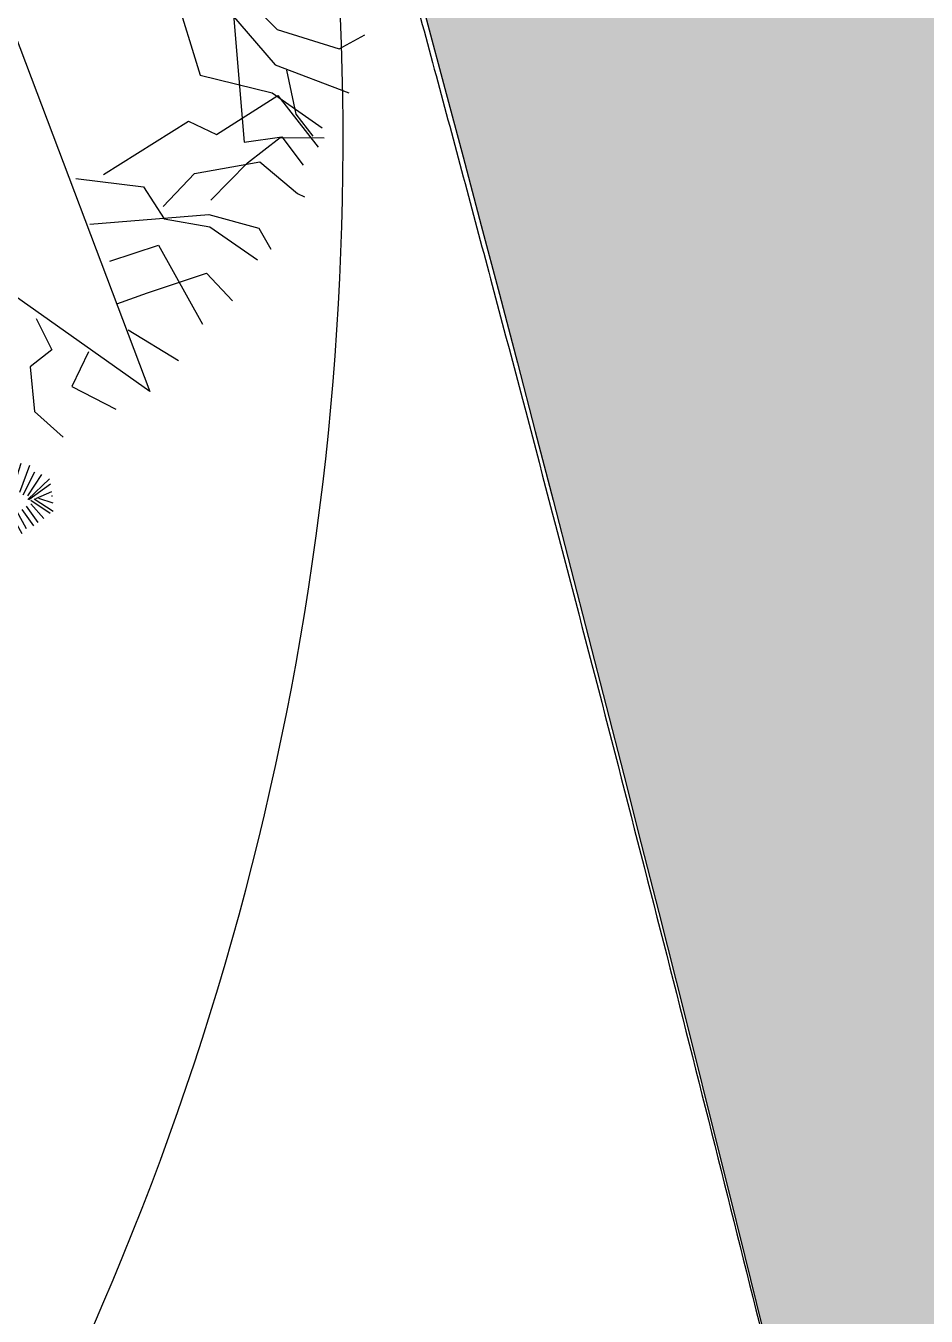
# Model space of a CAD drawing. Extents: x 302512 to 1034855, y -184136 to 410364.
# Drawn here: x 568247 to 571916, y 54136 to 59398 of the extents above; entities that cross this region are included whole.
import ezdxf

# ---------------------------------------------------------------- set-up
doc = ezdxf.new("R2010")
doc.units = 0
doc.header["$MEASUREMENT"] = 0
doc.linetypes.add('ACAD_ISO04W100', pattern=[30.5, 24, -3, 0.5, -3])
for name, color, linetype in [('shu', 74, 'Continuous'), ('树', 80, 'Continuous'), ('环境', 8, 'Continuous'), ('红线', 20, 'Continuous'), ('道路线', 161, 'Continuous')]:
    doc.layers.add(name, color=color, linetype=linetype)

# ---------------------------------------------------------------- blocks, each defined once
blk = doc.blocks.new('M_F15')
for p, q in [((-81.9454059945001, 483.6525579526096), (-113.6309115628774, 533.2662440708191)), ((-104.4587915299271, 531.8963583796794), (-81.9454059945001, 483.6525579526096)), ((-93.0075386403023, 534.2787682773123), (-81.9454059945001, 483.6525579526096)), ((-81.9454059945001, 483.6525579526096), (-59.09848882151164, 541.0686364855683)), ((-81.9454059945001, 483.6525579526096), (-73.32917202415229, 540.4134737637178)), ((-81.9454059945001, 483.6525579526096), (-63.05993556987414, 532.9908167884514)), ((-105.8377881156539, 466.1170081378186), (-139.5192633542465, 505.1070747927588)), ((-81.9454059945001, 483.6525579526096), (-121.6030472779348, 520.0747937773849)), ((-88.02905933707552, 482.9714111716439), (-121.142834016202, 505.9072918547427)), ((-81.9454059945001, 483.6525579526096), (-105.4585047571745, 524.3651670480831)), ((-74.39900240463612, 482.9714111716439), (-45.21615323580772, 526.7830634944476)), ((-52.99254935400131, 472.5335253517896), (-29.62063354822021, 518.4510669189513)), ((-111.8982279383417, 458.2108195338496), (-145.8490550445331, 482.0464083663155)), ((-45.21615323580772, 466.3074180206495), (-17.9560393709271, 497.5752952792445)), ((-37.3970296664138, 460.0355304885452), (-8.214180497585403, 480.9113021282519)), ((-122.1303308528422, 442.7696792006336), (-153.5085762711278, 447.9548827746985)), ((-117.9891978261221, 450.2499557342999), (-151.3199176075614, 463.5352726674737)), ((-48.53934455334274, 267.0939526876573), (-79.8330389566072, 467.2734899063817)), ((-31.58609630336832, 453.7636429564409), (-2.360519683339589, 466.3074180206495)), ((-31.58609630336832, 428.721873028986), (7.381339190002109, 449.5976446686927)), ((-116.1374942658222, 418.4555649716331), (-158.9684830085862, 429.3992971412517)), ((-129.789852079437, 408.6781536090166), (-157.2548304479369, 406.1993811552511)), ((-15.99057661577899, 422.4957656978459), (11.26953724909981, 426.661763985594)), ((-8.214180497585403, 407.8918815902434), (15.15773530819752, 407.8918815902434)), ((-135.530066510064, 375.0125400877005), (-158.7268166777631, 371.4640193255418)), ((-133.8453758227388, 392.6376269723114), (-156.5381580141966, 387.044409218317)), ((-2.360519683339589, 391.1821082382867), (21.01139612244333, 393.2879974826428)), ((5.415876434853999, 372.4122258429361), (38.52965111397862, 376.5782241306842)), ((-138.5886101264568, 354.9270694019306), (-171.7371555154878, 351.0474361944234)), ((5.415876434853999, 351.5364542032294), (40.49511386912673, 357.8083417353355)), ((-384.5062691857966, 263.9481191743562), (-393.7379548136869, 318.118141381754)), ((-376.8484047152979, 260.5136657134772), (-384.8847971936593, 315.7786735444006)), ((-370.4058597239509, 266.1509367563176), (-364.638491684711, 313.2557747305327)), ((-133.8730613595126, 319.5478713341272), (-170.7968227986748, 314.7377393777842)), ((-133.5927536663439, 334.6578992219966), (-169.1536180020103, 332.3526010014193)), ((9.304074493951703, 336.9325700956288), (46.30604723217402, 341.0985683833769)), ((13.23500000424792, 311.8908001681739), (56.04790610551572, 320.2685769446343)), ((17.12319806334563, 322.3286859880263), (48.27150998732213, 328.6005735201325)), ((-387.591514744965, 266.5963839438373), (-426.0892261703866, 283.4500904579254)), ((-418.0225635458355, 292.717311076598), (-419.7146645583052, 290.8105871800781)), ((-392.5423569287868, 270.8460103295602), (-407.752751604321, 303.8908403125224)), ((-358.4422906107175, 261.4643631574909), (-348.1339626727531, 308.7989647709201)), ((-345.6188381309021, 259.4575591612975), (-335.2700561231941, 306.8135919445831)), ((-334.5960605237397, 252.0483536201264), (-318.7457688453796, 297.9187830835417)), ((-318.9711731442221, 249.3497729593128), (-302.2005419490542, 297.8836467141537)), ((-298.8062634040107, 237.9835269649993), (-275.5523893331265, 296.5763453529016)), ((-281.3409408055013, 236.2115924666687), (-258.9874041709427, 292.103210082083)), ((-131.6969267132845, 294.293033095315), (-175.270705234796, 292.1816596298759)), ((-137.970070993475, 303.4971194364462), (-169.7142333883476, 302.1325452256806)), ((19.04593336729522, 299.3928053049294), (61.90156691976154, 307.7248018804257)), ((22.9341314263911, 280.6229229095788), (63.82430222371113, 282.6830319529709)), ((-372.907476107699, 253.9921288040114), (-445.3519996959676, 259.3232937982484)), ((-374.8798419088362, 255.6851372740057), (-438.000966007703, 268.8885484412003)), ((-269.4180695766354, 227.1033452776192), (-237.0430029912113, 272.8794507207258)), ((-256.615800529953, 211.8366263694061), (-219.5779242073259, 266.7072738020306)), ((-221.7667949162933, 195.0491677719347), (-193.0114111747589, 252.1563828399667)), ((-134.3480674624298, 280.7675654553514), (-177.9523760490301, 278.6015167943315)), ((-133.6313950286894, 261.6125935184173), (-173.8264045417454, 253.8272658214028)), ((-8.247149853683368, 9.352799324080479), (-46.13699185977566, 251.7265804548606)), ((24.89959418153921, 263.9131495576203), (61.90156691976154, 266.0190388019782)), ((32.67599029973462, 247.2491564066277), (71.64342579310505, 251.4151546943758)), ((340.3563663828027, 197.1656165517179), (322.795383940067, 259.7471512698721)), ((352.0209605600958, 201.3316148394661), (342.2791016867523, 259.7471512698721)), ((365.6510174925352, 197.1656165517179), (361.7628194334375, 257.641262025516)), ((383.1692724840723, 201.3316148394661), (379.2810744249746, 266.0190388019782)), ((396.7993294165117, 203.437504083824), (400.6875274756094, 268.0791478453702)), ((414.3175844080488, 199.2257255951099), (422.1367079774427, 268.0791478453702)), ((424.0594432813923, 195.0597273073618), (437.6895002138317, 255.581152982124)), ((435.7667649098821, 195.0597273073618), (455.2077552053688, 253.4752637377678)), ((-379.6705731393522, 248.0424715980607), (-440.3909127529914, 237.8754977451572)), ((-373.3108490840168, 227.138481647009), (-437.8141507082619, 201.8154382174089)), ((-374.1900030872093, 237.6971957865389), (-434.0509469635144, 221.4095066955342)), ((-114.1863065028247, 71.93872651200945), (-368.6158484789303, 247.4366166022846)), ((-238.250384309742, 208.3656502231988), (-205.8755615389418, 249.7415132459391)), ((-208.0234905489178, 186.9053232264323), (-172.8469890637934, 231.9896520049206)), ((-135.1033812585138, 226.877231688708), (-173.9354936680738, 221.5967377274592)), ((-131.5408696658815, 244.918005382644), (-167.971618954376, 238.1076263690702)), ((38.52965111397862, 228.4334938103129), (69.67796303795694, 230.5393830546691)), ((235.2041089823815, 167.9578483365149), (215.7203912356963, 224.2674955225648)), ((250.7569012187705, 176.289844912013), (227.3849854129894, 222.2073864791728)), ((268.2751562103076, 178.3957341563691), (246.8687031596746, 228.4334938103129)), ((285.8361386530451, 184.6218414875093), (262.4642228472621, 240.9772688745234)), ((283.8706758978969, 240.9772688745234), (291.6470720160905, 186.7277307318654)), ((305.2771289485299, 190.8937290196136), (297.5007328303363, 249.3092654500197)), ((324.7608466952152, 195.0597273073618), (313.0962525179239, 245.1432671622715)), ((437.8582097770468, 186.2982342442192), (476.4827280939699, 247.8187747401626)), ((440.2775785629856, 187.248581133832), (481.4938949745156, 236.8451700832647)), ((455.8701346999114, 193.3734585448055), (488.7850625439678, 219.5025368538245)), ((-368.8317705027948, 209.6866567839825), (-427.7731063061619, 182.8616847233043)), ((-360.5902196206935, 198.628173137984), (-415.9316308460329, 164.910090353811)), ((-197.0209588368598, 175.1336317459609), (-158.2242868785997, 217.6873357402546)), ((-182.3573149526765, 169.6532314918823), (-145.4420199123997, 202.4583733131058)), ((-128.5209674118341, 191.9581703648346), (-169.723912877369, 188.2622366514915)), ((-136.2841039695995, 207.2074478122613), (-167.0312862375649, 201.797929552431)), ((-164.9331778677824, 154.6591385625979), (-131.6789572791658, 189.8765298661729)), ((-112.5619551026884, 130.4714597560796), (-118.4992788551608, 189.7600742626455)), ((34.64145305488273, 211.7695006593203), (75.53162385220094, 218.0413881914246)), ((38.52965111397862, 197.1656165517179), (85.27348272554445, 201.3316148394661)), ((154.9061947198879, 111.5590481061354), (131.97458688591, 190.8937290196136)), ((170.9420223792804, 138.7500801213118), (149.5355693286456, 197.1656165517179)), ((192.3484754299152, 147.08207669681), (165.0883615650346, 205.497613127216)), ((204.055797058405, 161.6859608044106), (178.7184184974758, 209.6636114149642)), ((196.2366734890129, 215.9354989470685), (221.5740520499421, 161.6859608044106)), ((452.085670987095, 191.8868917430755), (504.275124700227, 174.6858380949107)), ((461.9430006139028, 195.7589275423106), (498.2638199568864, 193.7303869233801)), ((493.1978603934604, 208.0360797273624), (492.3050937297048, 210.4239175648327)), ((-348.7080462761969, 185.0982523587136), (-400.3276830850245, 153.3518372013459)), ((-346.0087029491169, 171.1036984423645), (-393.0676215933636, 135.1490480227803)), ((-336.8668146306918, 162.746415568854), (-383.9466728934458, 117.9320926576183)), ((-125.3063667480365, 162.6686133379335), (-177.3309923877332, 154.1364863862455)), ((-128.8012751050028, 176.848142476967), (-175.1838196148274, 169.7066510180448)), ((-107.1690812555098, 119.3599965718131), (-155.1419779562493, 162.8601273127842)), ((-150.3104756825887, 140.3568222979302), (-114.2138784952804, 183.7043529474777)), ((-92.91767042833635, 130.3838627457844), (-141.7139697985822, 179.5860335996749)), ((-134.7472258059497, 124.3768955552423), (-100.5112720122725, 171.1388348117525)), ((-95.50421038266722, 134.9819872583721), (-107.6269970734938, 185.0589791294224)), ((36.56418835883233, 165.8519590921587), (79.41982191129864, 170.0179573799069)), ((38.52965111397862, 182.5617324441173), (91.08441608858993, 186.7277307318654)), ((87.53713505935048, 39.1374546400184), (406.5672658211224, 179.5379345197416)), ((139.7937104553039, 122.0403067693551), (116.421794649521, 182.5617324441173)), ((429.9131040956363, 159.6258517610186), (466.9150768338586, 128.3121943014594)), ((437.6895002138317, 170.0179573799069), (474.691472952054, 138.7500801213118)), ((445.4658963320253, 186.7277307318654), (498.0633887578369, 167.9578483365149)), ((447.4313590871734, 178.3957341563691), (486.3560671293453, 151.2480749845581)), ((-327.7051680464065, 149.9511337939148), (-366.5013523754187, 116.1979146403519)), ((-314.9028989997241, 134.6844148857017), (-362.8819133461548, 100.4665625950602)), ((-118.2309407506873, 125.7493049568311), (-169.3441955468952, 121.7324840591154)), ((-114.0598624447466, 107.4130155266666), (-166.9367798773983, 144.8778324336399)), ((-119.3991394444365, 146.9147492119719), (-162.0064679041297, 140.7037565018873)), ((-0.3909069553155859, 65.89812702484414), (19.89524826645356, 127.6501188822094)), ((40.49511386912673, 145.021967653418), (91.08441608858993, 153.3539642289143)), ((46.30604723217402, 128.3121943014594), (71.64342579310505, 130.4180835458155)), ((389.0229332983181, 128.3121943014594), (429.9131040956363, 80.33454369090578)), ((408.5066510450033, 140.8101891647038), (443.5431610280775, 103.2704243740045)), ((418.2057824671465, 153.3539642289143), (451.3195571462711, 117.8743084816069)), ((-349.1386089787793, 92.3227180495578), (-304.8409149791132, 124.5903338832504)), ((-300.2597448252691, 120.4412862719564), (-339.1175666571598, 73.40672103651923)), ((-286.5371362617789, 107.8380116551671), (-320.7323921710886, 65.49774598887961)), ((-119.8741455473537, 108.134443333196), (-144.9792466854487, 104.1155605661315)), ((-6.248717742439112, -3.122762666953349), (36.07445969408946, 116.7943197493805)), ((20.61368331915946, 51.80463341380346), (51.08032674618516, 104.1897975150059)), ((37.48196257796553, 45.50336730856907), (70.29529475607342, 101.3859776128629)), ((346.16729974585, 103.2704243740045), (377.3156116698265, 44.85488794359844)), ((365.6510174925352, 107.4364226617527), (390.9456686022659, 57.39866300780886)), ((379.2810744249746, 113.7083101938588), (418.2057824671465, 67.79076862669717)), ((-276.4753960557919, 93.34368823234945), (-306.1096899858967, 51.19542972421368)), ((-261.8319980667147, 83.5008020389705), (-302.4695551527475, 39.92350775020896)), ((-285.9859657592988, 26.60702529894479), (-249.9091268378488, 74.392554849921)), ((-6.248717742439112, -3.122762666953349), (-94.85556970490325, 86.46229600323386)), ((-6.248717742439112, -3.122762666953349), (89.21897577950222, 91.1695898949256)), ((285.8361386530451, 67.79076862669717), (305.2771289485299, 13.58701068500341)), ((301.3889308894341, 72.00254711540947), (324.7608466952152, 19.81311801614356)), ((315.0189878218735, 80.33454369090578), (352.0209605600958, 28.19089479260583)), ((334.5027055685587, 88.6665402664039), (355.9091586191935, 40.68888965585029)), ((-241.7082738401168, 58.91239761370161), (-272.2429052065472, 14.06293833307609)), ((-223.3228555394217, 55.40366498642834), (-262.1809211859363, 3.968857330624814)), ((-205.9391725242731, 40.38814088728759), (-247.5375231968574, -5.87402886275413)), ((-61.47868802312769, 24.7082645880073), (-113.1294514805377, 53.68200002248159)), ((-5.812025743356571, -2.814611742729539), (-88.58661081040736, 54.28082190675559)), ((8.79872231751142, 4.485834407392758), (70.56543769070413, 31.66845962929074)), ((211.8321931766004, 36.52289136810214), (237.1268442863311, -15.62075753019963)), ((233.2386462272334, 42.79477890020644), (254.6450992778682, -9.39465019905947)), ((252.7223639739186, 49.02088623134659), (268.2751562103076, 3.149124865150952)), ((274.1288170245534, 57.39866300780886), (285.8361386530451, 9.421012397255254)), ((-215.8566075094041, -40.58114540723363), (-251.7684364181241, 6.966011898757642)), ((-233.9957886550201, 18.50596058387782), (-203.0555205438741, -32.75508652054668)), ((-190.3756788330102, 28.80845656496604), (-233.7744605636235, -18.45587230968704)), ((-176.5919203958892, 20.68604318932012), (-219.1310625745446, -28.29875850306598)), ((-6.248717742439112, -3.122762666953349), (114.456331894371, 3.149124865150952)), ((-8.247149853683368, -2.814611742729539), (-328.0917545151624, -186.8767077362336)), ((-257.8994091567274, -73.34841453285662), (-291.683422859358, -22.54663245244046)), ((-242.9467065963854, -62.23224599352034), (-272.5787550494133, -16.58188643444919)), ((-231.4396195100817, -48.85648529566788), (-256.5550349965815, -3.868898374996206)), ((-68.54534159039213, -9.39465019905765), (-123.0655693201516, -5.182871710345353)), ((-68.54534159039213, -21.89264506230393), (-123.0655693201516, -30.22464163780023)), ((-6.248717742439112, -3.122762666953349), (-109.4355123877122, -46.93441498975699)), ((-3.376901633029775, -22.28246895966004), (-95.0087284656729, -401.2935985232143)), ((-53.39026215728518, -110.8982008132043), (-6.248717742439112, -3.122762666953349)), ((-24.03028666895443, -123.0450418944638), (-6.248717742439112, -3.122762666953349)), ((-6.248717742439112, -5.182871710345353), (24.8995941815374, -130.3917213476179)), ((6.363598207184623, -7.68157665941726), (363.4860959693815, -232.9763392554341)), ((149.5355693286456, -36.49652916990453), (176.7956831935262, -15.62075753019963)), ((161.2001635059387, -42.76841670201065), (184.5720793117198, -21.89264506230393)), ((176.7956831935262, -48.99452403315081), (202.0903343032569, -21.89264506230393)), ((194.3139381850633, -55.26641156525511), (221.5740520499421, -23.99853430666008)), ((213.7549284805482, -61.53829909735941), (246.8687031596746, -19.78675581794778)), ((-298.6862310924407, -111.6398846136799), (-340.8778404568548, -62.19592956076849)), ((-288.2501614986286, -99.86094343594596), (-323.3467187478927, -62.27563525617734)), ((-273.9373489884529, -86.00041685812175), (-318.1194121172812, -47.00307681140293)), ((-303.6074176090951, -40.3245564430872), (-262.8851897331951, -77.00131859710018)), ((223.4967873538917, -71.97618491721369), (256.6105620330163, -40.66252745765451)), ((242.9805051005769, -76.14218320496184), (266.3524209063598, -46.93441498975881)), ((258.5760247881644, -82.41407073706614), (285.8361386530451, -53.20630252186311)), ((262.4642228472621, -99.07806388806057), (299.4661955854845, -61.53829909735941)), ((-308.6435724664843, -119.0066784763585), (-351.7308177141003, -78.37703403129672)), ((-114.091636735604, -94.55693720189447), (-164.9377255990603, -80.62732448079987)), ((-106.5682160031629, -79.50776081916956), (-148.2916209472569, -68.87204980447314)), ((40.49511386912491, -69.87029567285572), (59.93610416461161, -113.6819479956612)), ((281.9052131427488, -103.2440621758087), (309.1653270076276, -67.81018662946553)), ((297.5007328303363, -111.6218389522692), (330.614507509461, -74.03629396060569)), ((305.2771289485299, -122.0139445711575), (350.0554978049477, -84.47417978045814)), ((-335.335307557445, -155.0217914816621), (-391.1856196029748, -122.2437067792507)), ((-325.9940558448452, -144.8751547022712), (-377.5507173105798, -105.6133213069734)), ((-312.7760612158836, -132.6469325227881), (-360.8348672610737, -95.73117787616138)), ((-119.051231227977, -108.292870133424), (-164.4317473467927, -96.33669632012788)), ((-120.3537145456266, -123.349265863555), (-160.9436465201798, -115.3617716788558)), ((-126.8383714226875, -121.381169273347), (-97.40550496767173, -159.8495226229097)), ((-110.8146513698557, -108.6681812138941), (-79.39565503894119, -155.5170810032614)), ((-93.68189365691615, -94.38387449028596), (-64.4667528673217, -144.4363973421514)), ((315.0189878218735, -130.3917213476198), (361.7628194334375, -97.01795484466857)), ((330.614507509461, -140.8296071674722), (367.6164802476833, -109.515949707913)), ((340.3563663828027, -149.1616037429685), (377.3156116698265, -119.9538355277655)), ((-341.5956115129338, -171.9166703025166), (-403.1334147414345, -140.0571156481237)), ((-187.5451328278014, -155.6755362459389), (-164.8512985480429, -215.4509157314133)), ((-173.0331383196135, -148.9970158776232), (-142.7089598699131, -197.4782200653353)), ((-130.5542365132005, -157.387749486923), (-168.6205302825711, -148.0725012708263)), ((-160.8719414042516, -138.4265989524483), (-126.6852398170813, -184.7652320058805)), ((-129.6700495298282, -137.7024067861985), (-159.6823035977595, -129.1049239577915)), ((-145.7200568458993, -134.4924366226223), (-112.3962276956281, -170.9401903062808)), ((106.2037038056587, -151.2570176460613), (94.22760083607318, -241.7201520095805)), ((346.16729974585, -159.5994895628228), (389.0229332983181, -132.4518303910118)), ((353.9864233152439, -172.0974844260672), (398.7647921716598, -147.0557144986124)), ((-350.0835713984652, -192.0506570640955), (-409.426482143228, -175.6571844466034)), ((-343.5622648886292, -182.3278004304866), (-401.417250477467, -159.9353450000817)), ((-238.2565326912554, -182.6286102118174), (-210.7903196119314, -231.5080936893482)), ((-223.9437201810797, -168.7680836339932), (-192.7804696832009, -227.1756520697018)), ((-205.3177805909054, -167.2154849310591), (-177.3966396805354, -211.718305971759)), ((-132.7253594960657, -192.0864285668958), (-171.8849382000899, -180.137474101004)), ((-128.8992379732335, -175.7022788053673), (-164.4172528206927, -165.1168464889579)), ((39.83957457218094, -160.1266282242905), (79.84887782875921, -170.6432005733277)), ((41.9625502426552, -177.106019443816), (72.71945348323425, -182.4599907056509)), ((59.02782414131434, -177.6364677441816), (59.73279859314243, -211.9645125545358)), ((71.2086725058889, -182.8351467740467), (69.4867476579384, -214.1253890997905)), ((120.8144514053693, -158.5574659368449), (108.6388278632076, -251.0297851509822)), ((132.9900716931134, -178.0253210085666), (129.1157416355964, -258.6925805654209)), ((365.6510174925352, -203.4111418856264), (412.3948491040992, -174.2033736704234)), ((367.6164802476833, -182.5353702459197), (406.5411882898552, -159.5994895628228)), ((-342.2668491115419, -200.9329261322691), (-416.5795603859842, -196.4767380163539)), ((-342.2668491115419, -200.9329261322691), (-410.2574115647913, -206.7510860225884)), ((-342.2668491115419, -200.9329261322691), (-399.9158490925092, -222.466687744718)), ((-342.2668491115419, -200.9329261322691), (-394.3368692400509, -230.4470969791437)), ((-342.2668491115419, -200.9329261322691), (-383.7921751659178, -244.6945462389413)), ((-342.2668491115419, -200.9329261322691), (-371.3242630518107, -260.2952446948511)), ((-342.2668491115419, -200.9329261322691), (-362.2765989273394, -258.8841162464832)), ((-342.2668491115419, -200.9329261322691), (-341.8779312381703, -258.4690720396593)), ((-330.3575572057671, -207.5964447964052), (-325.0009193582682, -255.7434339623906)), ((-317.3953084098412, -206.9268912632651), (-312.0006503947297, -255.0993812852121)), ((-305.6652389368028, -200.6976518966967), (-294.6449102950573, -247.961595892888)), ((-289.8450247705005, -199.6298190737343), (-278.1848060785887, -249.6381211084154)), ((-268.6125417544663, -190.41044828132), (-251.5443781013419, -251.0943737925481)), ((-251.0576196567836, -190.4546690985044), (-234.6055456651029, -248.3587516930202)), ((-135.4426487660839, -211.0612252273368), (-178.5808596625466, -204.3439151429502)), ((-134.2214938785528, -224.7898669260667), (-177.3350640582867, -218.1301267727686)), ((24.69441663883481, -210.9644893704044), (61.27283941889436, -216.9310413858457)), ((34.17198720396482, -195.2057882657318), (72.48949207400801, -203.426821728608)), ((85.80732187167087, -191.1335853934361), (80.42112911847835, -227.8121915029769)), ((145.1656952352751, -197.4931784259679), (140.0964749618179, -262.3890495754222)), ((181.6925626073444, -204.7936243710737), (172.1749622490061, -279.1451278127024)), ((366.9325895575203, -244.8883887435986), (406.5411882898552, -211.7431384611227)), ((373.4274136107288, -215.9091367488709), (418.2057824671465, -190.8673668214178)), ((-139.0285777013196, -249.6783052376195), (-175.2462218658839, -241.0305437109255)), ((-141.4233935932789, -233.2869361286866), (-172.8504536135806, -228.6078542305895)), ((15.15998052541909, -245.6367527068942), (56.908365871981, -258.4078065033664)), ((20.99108190973493, -227.3768286674058), (61.44114429509136, -233.7047485567145)), ((162.9625056364148, -234.1680830837704), (157.1577911490222, -273.6967160193926)), ((193.7981237831391, -239.3934276782602), (183.1290263521532, -282.8082143778174)), ((210.0778466661923, -246.348857276289), (201.3813592791394, -295.6800479465655)), ((223.050872678954, -245.9380144189381), (221.6708507128806, -304.3540378830148)), ((235.6769120008012, -248.3200490676099), (238.7785187657664, -305.6713709338001)), ((366.9325895575203, -244.8883887435986), (354.9618349472821, -293.0887968374154)), ((366.2655262823973, -245.6031117128896), (423.4106135179973, -268.7124877199312)), ((366.9325895575203, -244.8883887435986), (426.0249060365404, -220.0751350366208)), ((366.9325895575203, -244.8883887435986), (445.5317369108379, -241.3606370492816)), ((366.9325895575203, -244.8883887435986), (408.1103950208835, -292.7662632762294)), ((366.9325895575203, -244.8883887435986), (390.3459027933914, -313.0846248586276)), ((366.9325895575203, -244.8883887435986), (370.807514558297, -307.1583334975767)), ((-147.4206380989745, -284.369764970188), (-179.9811710888171, -277.0424662420919)), ((-140.3310610189692, -264.7347009677505), (-175.4554202488798, -258.7206456908498)), ((8.073049023247222, -257.458014231579), (49.77415066636058, -270.2701254667736)), ((10.84758166669781, -268.2454844236818), (41.16851663859416, -277.7425793141574)), ((253.5661733578381, -253.989618964335), (252.1967357358026, -302.4438836952559)), ((266.1564451580434, -256.4002282730344), (266.4056443085592, -303.5066761977378)), ((282.049810361772, -260.7190083117675), (275.771897088307, -311.0597326869993)), ((296.6889086790779, -262.4612394822416), (293.1357739160758, -313.6429529343804)), ((311.9428904730958, -270.3380378037436), (307.7980578930947, -315.3270129172251)), ((329.9867342370489, -259.6571863574845), (323.5036965571326, -314.3933694568223)), ((344.6076101569524, -261.3607706740258), (341.0544753939503, -312.5424841261647)), ((-146.480816194271, -304.6650244292287), (-169.1788479127572, -298.708467198021)), ((-3.852026153128463, -296.0677171480547), (30.37825040732423, -305.9761801358454)), ((1.543106962506499, -281.9509167372125), (37.90594103827243, -289.9662661514321)), ((-144.2951986853077, -338.7464955180858), (-171.3499708956224, -333.4071462779939)), ((-146.6498265423797, -322.3696369893569), (-168.6326816256023, -314.432349617553)), ((-15.73460848615105, -334.6818914568939), (7.288597264023338, -339.2220693088257)), ((-6.03665835663196, -316.8288641223571), (26.45932697393073, -324.437316831627)), ((-131.7410012210057, -349.8989290127156), (-175.4820661180111, -356.3003438687447)), ((-140.2453842533796, -373.4523939454648), (-171.9939652913981, -375.3254192274744)), ((-48.72821861842567, -368.9571005700964), (-12.15937768320509, -393.7961573786324)), ((-32.56677382129055, -364.397237754838), (-5.89230803020655, -371.3931097104996)), ((-23.30479196045235, -350.6873340489456), (-0.06120664588888758, -353.1331856710131)), ((-136.9097940963729, -381.3249639241694), (-171.4477990042433, -391.0493016470045)), ((-131.6853662996746, -389.8795311724807), (-167.94415085947, -410.0313176548516)), ((-126.485579219705, -398.3765284897072), (-164.0623944153085, -433.6277700530882)), ((-66.21673178663332, -404.9098967265472), (-42.37845517202913, -438.8588366839358)), ((-57.78419361980559, -399.4907116703034), (-30.94621381262004, -423.305819627918)), ((-51.34881909061005, -393.8613711730413), (-23.59640990270782, -409.3947032657325)), ((-109.8961622812894, -415.4638611733262), (-152.2233735862701, -446.7609336883143)), ((-109.9545621447887, -428.0858079202208), (-137.5483010672378, -458.6596317475942)), ((-124.1927467523365, -464.6657018002552), (-106.2932155365161, -422.4374863647081)), ((-106.2932155365161, -422.4374863647081), (-110.5735382185612, -462.5215328923859)), ((-103.2914307984593, -421.3654019107726), (-73.71965851195455, -452.9111707090869)), ((-103.2914307984593, -421.3654019107726), (-78.09819271132983, -466.3929489760394)), ((-103.2914307984593, -421.3654019107726), (-94.74026293923998, -464.945518654451)), ((-91.3954690587525, -417.0770640950341), (-61.21085585940273, -460.7347254691595)), ((-74.60198625001249, -410.2880243440686), (-56.1636336111369, -458.3992935433835))]:
    blk.add_line(p, q)
at = {"width": 0.8, "flags": 9}
for tag, p in [('YSIZE', (-3.124358871218647, 3.12276266695153)), ('XSIZE', (-3.124358871218647, 9.36828800085641))]:
    blk.add_attdef(tag, p, '', height=0.2, dxfattribs=at)
blk = doc.blocks.new('Plant126')
for points in [[(327.1108553280792, 1508.571031833612), (587.4991321294656, 1624.221074367137), (573.033076372827, 1841.064786247056), (746.6251639976836, 1971.171097193996), (862.3533193236071, 2216.927450674534), (818.9552974174294, 2332.577388434269)], [(370.5088772344025, 1725.414743713502), (645.3632097925729, 1783.239817367189), (891.2852854730008, 1942.258560367167), (1050.411462705248, 2231.383614314158)], [(529.6350544665038, 1566.39600071348), (891.2852854730008, 1624.221074367137), (1007.01344079907, 1913.346128314128), (1180.605528423926, 2101.277408140965)], [(920.2173969865689, 1985.62736560741), (1108.275395004181, 2000.083634020825), (1209.53749457332, 2057.908602900736)], [(1248.021541657086, 1165.452905800098), (1075.822874392194, 1550.447356979107), (1147.046710343435, 1658.384139468594), (1020.192534314861, 1935.926881608545), (1258.062770950361, 2073.261326762199)], [(1416.348540220075, 1596.714784031696), (1282.81449407457, 1770.177462842161), (1196.018450262214, 1920.512620621236), (1223.844264307278, 2103.616982000289)], [(659.8291201851825, 1797.696085780603), (1195.07158418071, 1768.783548953731), (1195.07158418071, 1927.802291953753), (1325.265649899389, 2000.083634020825)], [(1415.508204939557, 1395.782739192486), (1296.440141868821, 1544.189600336124), (1286.154474501396, 1822.217520700337), (1439.728221733982, 1960.995084265238), (1457.534094498711, 1987.979272069692)], [(1447.492955942304, 1080.170903494486), (1475.605947506279, 1580.815344820125), (1560.74277218942, 1780.304271248073), (1655.612179160686, 1818.373186530202)], [(1248.574699418692, 1048.844870692678), (1322.585358035154, 1325.42974614779), (1467.532657029529, 1392.411145869896), (1527.630417650813, 1577.443929773412), (1691.777173188617, 1755.73357941857)], [(1793.305162263729, 1146.194310642683), (1765.766453055418, 1280.630155099256), (1717.922298618083, 1536.973672843355), (1848.403632592395, 1629.011068508195)], [(1612.192705822832, 1141.852591534384), (1573.528157385459, 1353.384238013873), (1927.966721208519, 1491.203756617985)], [(1907.927020121293, 1178.963514242618), (2064.840657043838, 1369.781083278844)], [(23.58504626057402, -10.83340918880413), (553.610469767751, 864.7579250360054), (2176.675692236182, 1233.90219391314), (1050.741306986616, 32.61459379066082), (23.58504626057402, -10.83340918880413)], [(1976.917100432198, 1001.644116272152), (2111.844548882815, 912.5053948065529), (2231.199789472463, 1081.638613609516)], [(1807.483877082865, 803.598360642331), (1947.144726320272, 850.8238326557098), (2005.008803983234, 750.6003102102609), (2193.354124883786, 742.4141310428008), (2316.602430979561, 846.9794984855748)]]:
    blk.add_lwpolyline(points)
blk = doc.blocks.new('G')
at = {"layer": 'shu', "xscale": 0.9719999999999756, "yscale": 0.9719999999999756, "zscale": 0.9719999999999756, "rotation": 347.5246015080592}
blk.add_blockref('Plant126', (-79.84407044318505, -59.49499393318547), dxfattribs=at)

msp = doc.modelspace()

# ---------------------------------------------------------------- hatches: boundary and pattern name
at = {"layer": '环境', "ltscale": 100}
h = msp.add_hatch(dxfattribs=at)
h.set_pattern_fill('HONEY', color=256, scale=3000, style=0)
h.set_pattern_definition([(0, (-609984.0939585507, -119640.7769003473), (562.5, 324.759525), [375, -750]), (120, (-609984.0939585507, -119640.7769003473), (-562.4999987709674, 324.7595271287468), [374.9999999999996, -749.9999999999992]), (59.99999999999999, (-609984.0939585507, -119640.7769003473), (1.229032667304786e-06, 649.5190521287468), [-750, 375])])
edge = h.paths.add_edge_path()
edge.add_arc((562248.991016234, 272765.7674313413), 7500.000000000591, 246.4218215158383, 293.578178472733)
edge.add_line((565248.9910155782, 265891.9038886207), (565248.9910155188, 213780.1426968197))
edge.add_arc((309717.8237180443, 235107.9804630727), 256419.6835740063, 352.07480595441814, 355.2288823084872, ccw=False)
edge.add_arc((559250.2881577646, 192001.3899833885), 8932.05680310269, 60.20637723547677, 100.1983798931832)
edge.add_arc((388101.8866039104, 227753.9859557406), 171697.0331586907, 350.9654260162014, 355.4130349489621)
edge.add_line((559248.9910155185, 214023.0046718472), (559248.9910155188, 265891.903889219))
edge = h.paths.add_edge_path()
edge.add_arc((582481.6358504812, 4292.71120035039), 31665.18905745992, 92.4112957643199, 103.27756382902339, ccw=False)
edge.add_arc((302225.328432882, -12259.73411984746), 283056.3086596581, 9.802202898345437, 24.78775890573573)
edge.add_arc((633513.8329496356, 144868.879243603), 83671.43250289056, 157.1420249398304, 207.3609636445097, ccw=False)
edge.add_arc((557018.4983046936, 186191.2111667172), 8841.070137210278, 226.0356989597429, 266.0733673441928, ccw=False)
edge.add_arc((633078.188308937, 145012.0374263976), 89266.5384395419, 157.0443401566653, 206.2319194681609)
edge.add_arc((304569.6859698978, -11472.93846316297), 274619.4039808304, 9.766456076263182, 25.223384796735388, ccw=False)

# ---------------------------------------------------------------- linework, layer by layer
msp.add_lwpolyline([(575209.1350311514, 35111.45435897913, -0.04744859887034229), (581149.3981224683, 35929.86247350927, 0.06548016852272572), (559202.8307738926, 106413.9241308677, -0.2226971271688835), (556413.0703584391, 177370.8949494286, -0.1764964550842413), (550880.9386454413, 179827.6522096406, 0.2179784892052562), (553005.0082405577, 105555.7233725593, -0.06754601975452626), (575209.1350311514, 35111.45435897913)], format="xyb", close=True)
at = {"layer": '环境'}
msp.add_open_spline([(564455.3597812227, 77635.29027326778), (564488.788013061, 77528.48403308261), (564521.9765695976, 77422.36394989816), (564595.3139719695, 77187.7009532915), (564635.3603831229, 77059.44813425269), (564754.758484269, 76676.74818894721), (564833.3691253343, 76424.35931392852), (564942.0449033417, 76074.95569365355), (564972.5315314715, 75976.88416611077), (565026.910317305, 75801.86672963295), (565050.8203882875, 75724.88197539176), (565094.9171058408, 75582.84909490915), (565115.1080137254, 75517.79527317395), (565152.5738634297, 75397.0480547226), (565169.8506667691, 75341.35386301624), (565204.3947245025, 75229.96929854457), (565221.6628632625, 75174.27593784977), (565273.4551645892, 75007.19248624926), (565307.9672121624, 74895.79902581475), (565411.4513393175, 74561.6040937478), (565480.3714077675, 74338.78804753558), (565686.8952315256, 73670.27291490813), (565824.2624955871, 73224.50705963955), (566235.1927030084, 71886.87168188114), (566507.5857876998, 70994.66043354897), (567048.0330500863, 69209.00669144129), (567316.0869904377, 68315.5623301256), (567795.9302328099, 66698.04254470649), (568008.6791231998, 65974.24406669463), (568429.9031919809, 64525.43132469105), (568638.3788944127, 63800.41420203098), (569050.4192567116, 62348.96918427851), (569253.9831582347, 61622.54317439999), (569556.3563953033, 60527.39159119979), (569657.2316972129, 60159.25807193597), (569832.3847945654, 59514.87562325876), (569906.9909525728, 59238.72167462157), (570055.3301051883, 58686.16179387365), (570129.0643922999, 58409.75927708182), (570347.8838713004, 57584.21617026906), (570491.6793503026, 57034.71729291335), (570917.8028033976, 55384.81774563412), (571194.8676643369, 54283.0146380323), (571698.4175245231, 52223.61251601914), (571926.7082087889, 51266.45514075598), (572349.5175181143, 49447.10168722633), (572545.1095445943, 48585.14808473783), (572831.0644303535, 47293.27626125317), (572924.8799302164, 46864.08397052938), (573099.2344450576, 46056.14174289652), (573180.0289653183, 45677.44339518214), (573290.147051123, 45155.25426931004), (573320.2403815389, 45011.91447446821), (573392.1893307676, 44667.67384735739), (573433.9198330515, 44466.75084564718), (573498.0550399546, 44155.99137081311), (573520.635730322, 44046.19868894876), (573565.6495358851, 43826.57888923027), (573588.0820647068, 43716.75475963904), (573655.1599750356, 43387.24023962638), (573699.5856612104, 43167.50780986529), (573832.0115406066, 42508.14661517227), (573919.1605078259, 42068.35419548268), (574188.3046330193, 40692.74078120664), (574366.5621612545, 39756.19288882846), (574676.4407339527, 38088.39858880755), (574809.6706609693, 37357.46737222071), (575040.4940181004, 36069.55658181338), (575138.9922686035, 35512.76685594139), (575236.3908309299, 34955.75055891043)], degree=3, knots=[2163.060082576637, 2163.060082576637, 2163.060082576637, 2163.060082576637, 2484.103015110416, 2484.103015110416, 2876.907671981048, 2876.907671981048, 3662.516985722312, 3662.516985722312, 3969.898393366967, 3969.898393366967, 4211.636955142837, 4211.636955142837, 4416.007616668151, 4416.007616668151, 4590.902313272778, 4590.902313272778, 4765.797009877405, 4765.797009877405, 5115.586403086659, 5115.586403086659, 5815.165189505166, 5815.165189505166, 7214.322762342183, 7214.322762342183, 10012.63790801622, 10012.63790801622, 12810.95305369025, 12810.95305369025, 15074.26941940894, 15074.26941940894, 17337.58578512763, 17337.58578512763, 19600.90215084633, 19600.90215084633, 20746.00460976926, 20746.00460976926, 21604.1205896485, 21604.1205896485, 22462.23656952775, 22462.23656952775, 24165.95751933136, 24165.95751933136, 27573.39941893858, 27573.39941893858, 30524.68532145703, 30524.68532145703, 33175.8175486654, 33175.8175486654, 34493.68771843991, 34493.68771843991, 35655.33047613355, 35655.33047613355, 36094.73807427184, 36094.73807427184, 36710.41490398964, 36710.41490398964, 37046.72708533192, 37046.72708533192, 37383.0392666742, 37383.0392666742, 38055.66362935875, 38055.66362935875, 39400.91235472787, 39400.91235472787, 42261.45699381926, 42261.45699381926, 44490.54798446715, 44490.54798446715, 46186.78270696267, 46186.78270696267, 46186.78270696267, 46186.78270696267], dxfattribs=at)
at = {"layer": '红线', "linetype": 'ACAD_ISO04W100', "ltscale": 300}
msp.add_lwpolyline([(526614.1056598078, 57739.93576582476, 0.1228223012912935), (573421.1974288491, 34615.40699107385, 0.1228221733022996)], format="xyb", dxfattribs=at)
msp.add_open_spline([(566597.0732639448, 80823.72067944554), (566743.9423325397, 80359.43808058905), (566883.9788451865, 79915.32811207208), (567154.1130195672, 79056.09963854635), (567284.2109938886, 78640.98014809843), (567450.2796211466, 78109.65350723255), (567489.0591223619, 77985.4746641519), (567604.679583797, 77614.94161447964), (567680.8025656361, 77370.5906885562), (567788.0192006223, 77025.96011169208), (567819.5444727421, 76924.56877092342), (567882.2252963572, 76722.86902302911), (567913.3817951444, 76622.55841294373), (567970.1644666209, 76439.65610615374), (567995.7996491622, 76357.05059147731), (568083.9404797831, 76072.9296370782), (568146.4085331205, 75871.39081351971), (568333.6734274265, 75266.62769460562), (568458.3309960857, 74863.25674876885), (568831.5781198216, 73652.50728190818), (569079.4419879904, 72844.49210019724), (569733.3572317513, 70697.93392010534), (570136.9486183545, 69357.70720761805), (570857.175963379, 66924.49154637451), (571175.8362725617, 65832.62858144077), (571803.1655831593, 63643.98296550033), (572111.8371285798, 62547.19726018398), (572512.8438586416, 61089.92326086364), (572610.6332797988, 60731.913020098), (572736.8119311137, 60266.32065338199), (572765.8234435783, 60159.01617466903), (572861.049381539, 59805.9566567475), (572926.9888573501, 59560.1237070529), (573058.1870217908, 59068.25325833401), (573123.4460975064, 58822.21466498112), (573318.1962524657, 58083.79207119439), (573446.6602430264, 57591.10131781641), (573827.8874594918, 56111.82819747203), (574076.4858295766, 55124.04541117349), (574805.1693389188, 52156.10643731244), (575268.1429275975, 50171.36067379627), (575799.3436318941, 47762.77062476985), (575890.5342075503, 47344.23420223128), (576060.290743063, 46555.38070366927), (576139.0916357299, 46185.11614383536), (576259.072044825, 45614.96444234625), (576300.8511755844, 45415.20763917197), (576378.4451257815, 45041.90711658576), (576414.3212353028, 44868.37030367472), (576485.688959487, 44521.29134183342), (576521.1828533828, 44347.7411919774), (576627.1081928131, 43827.06107954541), (576696.9832661687, 43479.90159662208), (576904.4915573532, 42438.32296180772), (577040.0074216384, 41743.80517817789), (577426.2888131258, 39726.14878891851), (577670.391499911, 38402.80045401212), (578003.1790985926, 36543.80253285216), (578097.8919725223, 36008.12857337762), (578191.5536320314, 35472.48339025141)], degree=3, knots=[0, 0, 0, 0, 1230.460677616465, 1230.460677616465, 2460.921355232929, 2460.921355232929, 2839.502119377308, 2839.502119377308, 3596.663647666065, 3596.663647666065, 3913.317805291507, 3913.317805291507, 4227.454986286307, 4227.454986286307, 4486.346410115286, 4486.346410115286, 5117.657514419969, 5117.657514419969, 6380.279723029334, 6380.279723029334, 8905.524140248064, 8905.524140248064, 13080.65521733525, 13080.65521733525, 16467.1346103402, 16467.1346103402, 19853.61400334515, 19853.61400334515, 20955.32946452871, 20955.32946452871, 21285.17825762265, 21285.17825762265, 22040.32893862934, 22040.32893862934, 22795.47961963602, 22795.47961963602, 24305.78098164938, 24305.78098164938, 27326.38370567611, 27326.38370567611, 33367.58915372958, 33367.58915372958, 34637.23922675146, 34637.23922675146, 35759.24267425629, 35759.24267425629, 36364.09876403166, 36364.09876403166, 36889.28378028137, 36889.28378028137, 37414.46879653109, 37414.46879653109, 38464.83882903051, 38464.83882903051, 40565.57889402936, 40565.57889402936, 44566.99759118878, 44566.99759118878, 46186.78270696267, 46186.78270696267, 46186.78270696267, 46186.78270696267], dxfattribs=at)
at = {"layer": '道路线'}
msp.add_arc((557539.2799461421, 58932.64645432646), 12000, 245.6876083280351, 15.74457111867385, dxfattribs=at)
msp.add_open_spline([(569457.3724296938, 81728.53484954638), (569994.6698912035, 80030.0297512631), (570441.2598706137, 78599.24557646317), (571331.4888599764, 75729.61187597318), (571775.1279111754, 74290.76223178906), (572654.361665095, 71403.53311815066), (573089.9564417254, 69955.15340837045), (573947.9379044424, 67047.38203408523), (574370.3246789824, 65587.99000265403), (574868.1706810843, 63821.95049782796), (574952.4647270094, 63521.29174252553), (575204.1160348307, 62618.5084171514), (575370.2425366293, 62015.57677759929), (575571.3521810423, 61276.19733723206), (575608.0675450217, 61140.82025577826), (575680.0609625231, 60874.57502552075), (575715.3464611422, 60743.70557465358), (575785.7250688921, 60481.91617175145), (575820.81998309, 60350.99027355714), (575925.8205002199, 59958.11945607467), (575995.4418784033, 59696.081414185), (576203.1606624972, 58909.59854122205), (576340.1127200972, 58384.78496225877), (576746.3198247801, 56808.89920850797), (577010.9258364092, 55756.38200315041), (577785.6051715265, 52593.29052456422), (578276.5403304945, 50477.17609216971), (578839.8487714182, 47899.77253242536), (578937.9562226187, 47444.91734709544), (579105.5589986693, 46657.30179633899), (579175.6378391634, 46324.68267562194), (579266.0141659628, 45891.35820325417), (579286.9231708895, 45790.79739352269), (579323.8904291044, 45612.45435603661), (579339.9738825213, 45534.67552705808), (579372.0614736925, 45379.12933363719), (579388.0663133513, 45301.35885020299), (579435.96518072, 45068.05546095176), (579467.7435577761, 44912.5306162457), (579562.6258161913, 44445.99008687539), (579625.2768283735, 44135.00841029687), (579811.4960823904, 43202.21336444421), (579933.3306084524, 42580.55002774997), (580321.835555638, 40564.10677435203), (580580.0040443789, 39170.28367223544), (580936.9552048098, 37181.47256591124), (581042.5071211706, 36585.18277057214), (581146.7164331328, 35989.21622159285)], degree=3, knots=[0, 0, 0, 0, 4485.171001711469, 4485.171001711469, 8970.342003422938, 8970.342003422938, 13455.51300513441, 13455.51300513441, 17940.68400684588, 17940.68400684588, 18859.95818134124, 18859.95818134124, 20698.50653033196, 20698.50653033196, 21110.37578164303, 21110.37578164303, 21508.18533610738, 21508.18533610738, 21905.99489057172, 21905.99489057172, 22701.61399950041, 22701.61399950041, 24292.85221735779, 24292.85221735779, 27475.32865307256, 27475.32865307256, 33840.28152450208, 33840.28152450208, 35203.14463530546, 35203.14463530546, 36198.61038600455, 36198.61038600455, 36499.38246749011, 36499.38246749011, 36731.94836116327, 36731.94836116327, 36964.51425483644, 36964.51425483644, 37429.64604218276, 37429.64604218276, 38359.9096168754, 38359.9096168754, 40220.4367662607, 40220.4367662607, 44397.06136078968, 44397.06136078968, 46186.78270696267, 46186.78270696267, 46186.78270696267, 46186.78270696267], dxfattribs=at)

# ---------------------------------------------------------------- block references
at = {"rotation": 290.3818135857048}
msp.add_blockref('G', (567357.4220853725, 59783.29031497985), dxfattribs=at)
at = {"layer": '树', "xscale": 1.684800000000001, "yscale": 1.684800000000001, "zscale": 1.684800000000001, "rotation": 345.7489351821573}
msp.add_blockref('M_F15', (567462.8922464172, 57342.98792416858), dxfattribs=at)

doc.saveas('drawing.dxf')
